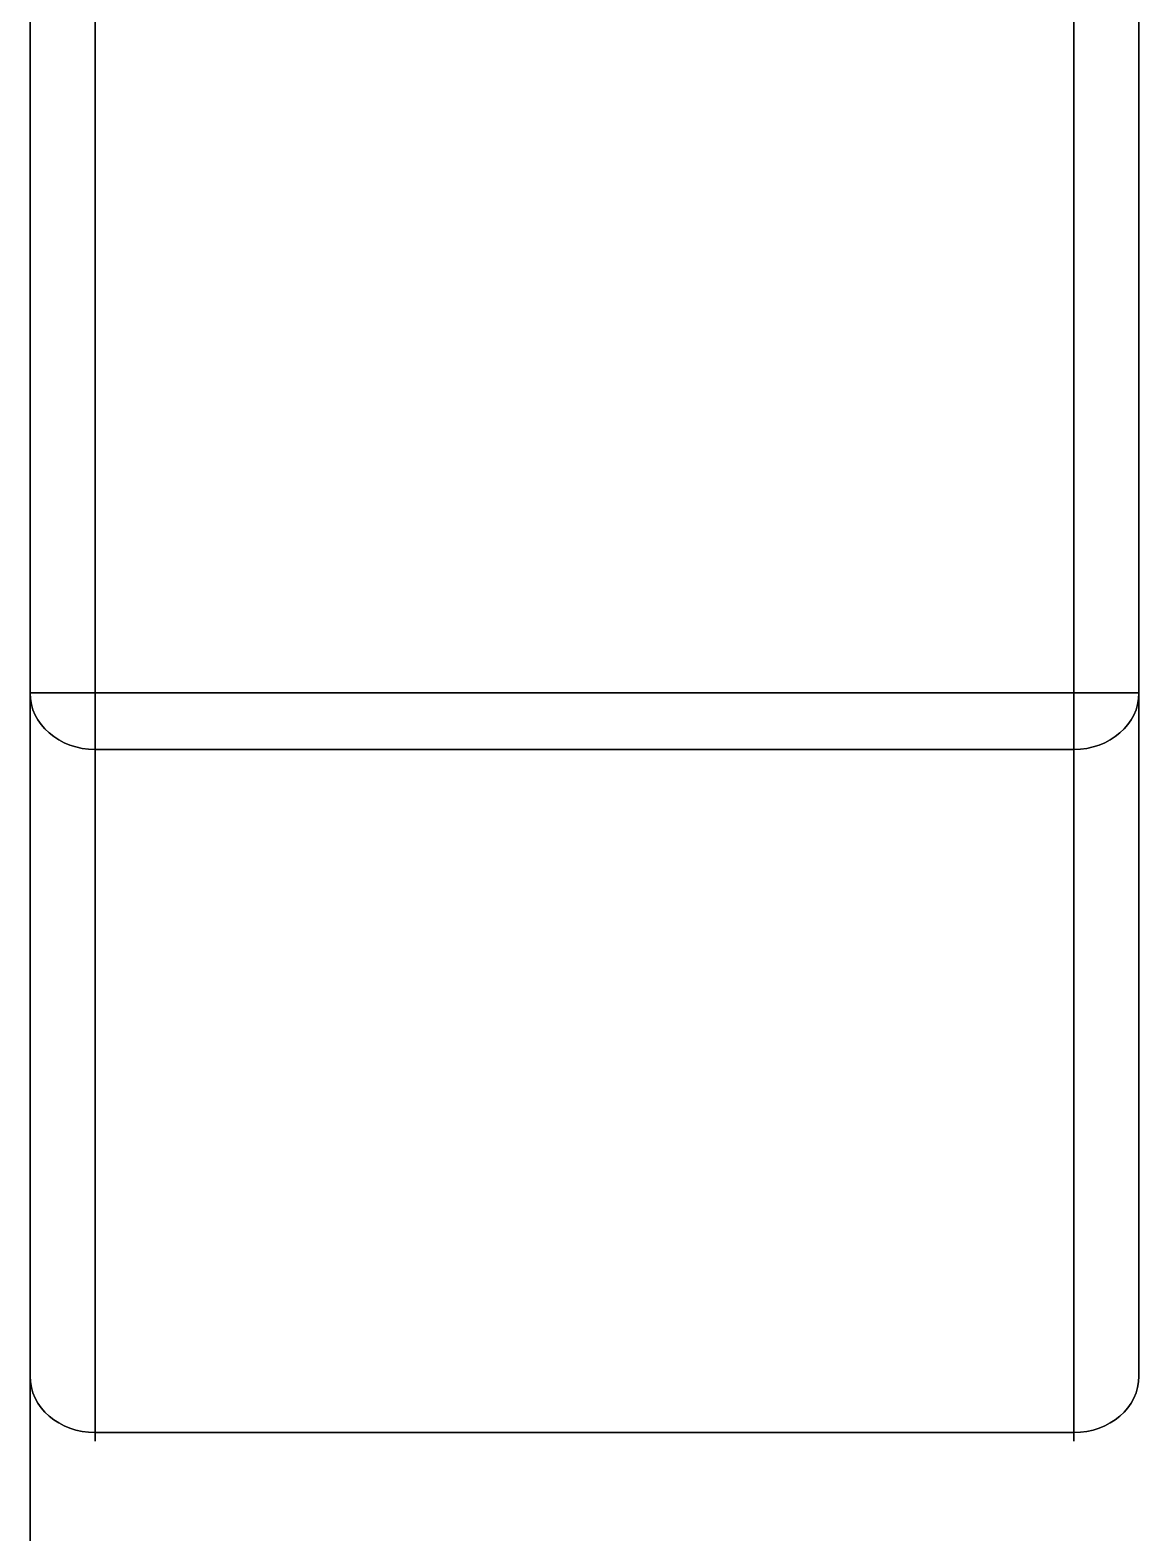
# Model space of a CAD drawing. Header units: millimetres. Extents: x -125 to 1811, y -680 to 320.
# Drawn here: x 137 to 147, y 36.26 to 49.82 of the extents above; entities that cross this region are included whole.
import ezdxf

# ---------------------------------------------------------------- set-up
doc = ezdxf.new("R2010")
doc.units = ezdxf.units.MM
doc.header["$MEASUREMENT"] = 0

msp = doc.modelspace()

# ---------------------------------------------------------------- linework, layer by layer
for p, q in [((137, 80, 665), (137, 12.45, 665)), ((137, 12.45, 665), (137, 80, 665)), ((137, 12.45, 425), (137, 79.9, 425)), ((137, 79.9, 425), (137, 12.45, 425)), ((137, 4.45, 316), (137, 70, 316)), ((137, 70, 300), (137, -70, 300)), ((137, 70, 684), (137, 4.45, 684)), ((137, -70, 700), (137, 70, 700)), ((137, 70, 300), (137, -70, 300)), ((137, -70, 700), (137, 70, 700)), ((137, 4.45, 316), (137, 70, 316)), ((137, 70, 684), (137, 4.45, 684)), ((137, 56.16, 515.67), (137, 43.84, 515.67)), ((137, 56.16, 475.67), (137, 43.84, 475.67)), ((137, 43.84, 454.33), (137, 56.16, 454.33)), ((137, 56.16, 555.67), (137, 43.84, 555.67)), ((137, 43.84, 574.33), (137, 56.16, 574.33)), ((137, 43.84, 614.33), (137, 56.16, 614.33)), ((137, 56.16, 635.67), (137, 43.84, 635.67)), ((137, 43.84, 614.33), (137, 56.16, 614.33)), ((137, 56.16, 635.67), (137, 43.84, 635.67)), ((137, 43.84, 494.33), (137, 56.16, 494.33)), ((137, 56.16, 515.67), (137, 43.84, 515.67)), ((137, 43.84, 454.33), (137, 56.16, 454.33)), ((137, 56.16, 475.67), (137, 43.84, 475.67)), ((137, 43.84, 534.33), (137, 56.16, 534.33)), ((137, 56.16, 555.67), (137, 43.84, 555.67)), ((137, 43.84, 574.33), (137, 56.16, 574.33)), ((137, 56.16, 595.67), (137, 43.84, 595.67)), ((137, 43.84, 534.33), (137, 56.16, 534.33)), ((137, 43.84, 494.33), (137, 56.16, 494.33)), ((137, 56.16, 595.67), (137, 43.84, 595.67)), ((137.588, 43.84, 533.742), (137.588, 56.16, 533.742)), ((137.588, 43.84, 516.258), (137.588, 56.16, 516.258)), ((137.588, 43.84, 476.258), (137.588, 56.16, 476.258)), ((137.588, 56.16, 453.742), (137.588, 43.84, 453.742)), ((137.588, 43.84, 493.742), (137.588, 56.16, 493.742)), ((137.588, 43.84, 556.258), (137.588, 56.16, 556.258)), ((137.588, 56.16, 573.742), (137.588, 43.84, 573.742)), ((137.588, 56.16, 613.742), (137.588, 43.84, 613.742)), ((137.588, 43.84, 636.258), (137.588, 56.16, 636.258)), ((137.588, 56.16, 476.258), (137.588, 43.84, 476.258)), ((137.588, 56.16, 516.258), (137.588, 43.84, 516.258)), ((137.588, 43.84, 453.742), (137.588, 56.16, 453.742)), ((137.588, 56.16, 596.258), (137.588, 43.84, 596.258)), ((137.588, 43.84, 613.742), (137.588, 56.16, 613.742)), ((137.588, 43.84, 573.742), (137.588, 56.16, 573.742)), ((137.588, 56.16, 636.258), (137.588, 43.84, 636.258)), ((137.588, 56.16, 556.258), (137.588, 43.84, 556.258)), ((137.588, 56.16, 533.742), (137.588, 43.84, 533.742)), ((137.588, 56.16, 493.742), (137.588, 43.84, 493.742)), ((137.588, 43.84, 596.258), (137.588, 56.16, 596.258)), ((146.412, 56.16, 533.742), (146.412, 43.84, 533.742)), ((146.412, 56.16, 493.742), (146.412, 43.84, 493.742)), ((146.412, 56.16, 476.258), (146.412, 43.84, 476.258)), ((146.412, 56.16, 556.258), (146.412, 43.84, 556.258)), ((146.412, 56.16, 636.258), (146.412, 43.84, 636.258)), ((146.412, 43.84, 453.742), (146.412, 56.16, 453.742)), ((146.412, 56.16, 516.258), (146.412, 43.84, 516.258)), ((146.412, 43.84, 573.742), (146.412, 56.16, 573.742)), ((146.412, 56.16, 596.258), (146.412, 43.84, 596.258)), ((146.412, 43.84, 493.742), (146.412, 56.16, 493.742)), ((146.412, 43.84, 533.742), (146.412, 56.16, 533.742)), ((146.412, 43.84, 613.742), (146.412, 56.16, 613.742)), ((146.412, 43.84, 476.258), (146.412, 56.16, 476.258)), ((146.412, 43.84, 516.258), (146.412, 56.16, 516.258)), ((146.412, 56.16, 453.742), (146.412, 43.84, 453.742)), ((146.412, 43.84, 596.258), (146.412, 56.16, 596.258)), ((146.412, 56.16, 613.742), (146.412, 43.84, 613.742)), ((146.412, 56.16, 573.742), (146.412, 43.84, 573.742)), ((146.412, 43.84, 636.258), (146.412, 56.16, 636.258)), ((146.412, 43.84, 556.258), (146.412, 56.16, 556.258)), ((147, 43.84, 475.67), (147, 56.16, 475.67)), ((147, 43.84, 555.67), (147, 56.16, 555.67)), ((147, 43.84, 635.67), (147, 56.16, 635.67)), ((147, 56.16, 454.33), (147, 43.84, 454.33)), ((147, 43.84, 515.67), (147, 56.16, 515.67)), ((147, 56.16, 574.33), (147, 43.84, 574.33)), ((147, 43.84, 595.67), (147, 56.16, 595.67)), ((147, 56.16, 494.33), (147, 43.84, 494.33)), ((147, 56.16, 534.33), (147, 43.84, 534.33)), ((147, 56.16, 614.33), (147, 43.84, 614.33)), ((147, 43.84, 454.33), (147, 56.16, 454.33)), ((147, 56.16, 475.67), (147, 43.84, 475.67)), ((147, 43.84, 574.33), (147, 56.16, 574.33)), ((147, 56.16, 595.67), (147, 43.84, 595.67)), ((147, 43.84, 534.33), (147, 56.16, 534.33)), ((147, 56.16, 555.67), (147, 43.84, 555.67)), ((147, 43.84, 494.33), (147, 56.16, 494.33)), ((147, 56.16, 515.67), (147, 43.84, 515.67)), ((147, 43.84, 614.33), (147, 56.16, 614.33)), ((147, 56.16, 635.67), (147, 43.84, 635.67)), ((137, 37.679, 465), (137, 43.84, 454.33)), ((137, 37.679, 505), (137, 43.84, 494.33)), ((137, 43.84, 475.67), (137, 37.679, 465)), ((137, 37.679, 585), (137, 43.84, 574.33)), ((137, 43.84, 595.67), (137, 37.679, 585)), ((137, 37.679, 625), (137, 43.84, 614.33)), ((137, 43.84, 635.67), (137, 37.679, 625)), ((137, 37.679, 625), (137, 43.84, 614.33)), ((137, 43.84, 635.67), (137, 37.679, 625)), ((137, 37.679, 505), (137, 43.84, 494.33)), ((137, 43.84, 515.67), (137, 37.679, 505)), ((137, 37.679, 465), (137, 43.84, 454.33)), ((137, 43.84, 475.67), (137, 37.679, 465)), ((137, 37.679, 545), (137, 43.84, 534.33)), ((137, 43.84, 555.67), (137, 37.679, 545)), ((137, 37.679, 585), (137, 43.84, 574.33)), ((137, 43.84, 595.67), (137, 37.679, 585)), ((137, 37.679, 545), (137, 43.84, 534.33)), ((137, 43.84, 515.67), (137, 37.679, 505)), ((137, 43.84, 555.67), (137, 37.679, 545)), ((146.412, 43.84, 533.742), (137.588, 43.84, 533.742)), ((146.412, 43.84, 493.742), (137.588, 43.84, 493.742)), ((146.412, 43.84, 516.258), (137.588, 43.84, 516.258)), ((137.588, 43.84, 493.742), (146.412, 43.84, 493.742)), ((146.412, 43.84, 636.258), (137.588, 43.84, 636.258)), ((137.588, 43.84, 476.258), (146.412, 43.84, 476.258)), ((137.588, 43.84, 516.258), (146.412, 43.84, 516.258)), ((146.412, 43.84, 453.742), (137.588, 43.84, 453.742)), ((146.412, 43.84, 596.258), (137.588, 43.84, 596.258)), ((137.588, 43.84, 613.742), (146.412, 43.84, 613.742)), ((137.588, 43.84, 596.258), (146.412, 43.84, 596.258)), ((146.412, 43.84, 613.742), (137.588, 43.84, 613.742)), ((146.412, 43.84, 573.742), (137.588, 43.84, 573.742)), ((137.588, 43.84, 636.258), (146.412, 43.84, 636.258)), ((137.588, 43.84, 556.258), (146.412, 43.84, 556.258)), ((137.588, 43.84, 533.742), (146.412, 43.84, 533.742)), ((137.588, 43.84, 573.742), (146.412, 43.84, 573.742)), ((146.412, 43.84, 476.258), (137.588, 43.84, 476.258)), ((137.588, 43.84, 453.742), (146.412, 43.84, 453.742)), ((146.412, 43.84, 556.258), (137.588, 43.84, 556.258)), ((147, 43.84, 454.33), (147, 37.679, 465)), ((147, 43.84, 614.33), (147, 37.679, 625)), ((147, 37.679, 545), (147, 43.84, 555.67)), ((147, 43.84, 494.33), (147, 37.679, 505)), ((147, 43.84, 574.33), (147, 37.679, 585)), ((147, 37.679, 585), (147, 43.84, 595.67)), ((147, 37.679, 505), (147, 43.84, 515.67)), ((147, 43.84, 534.33), (147, 37.679, 545)), ((147, 37.679, 465), (147, 43.84, 475.67)), ((147, 37.679, 465), (147, 43.84, 454.33)), ((147, 43.84, 475.67), (147, 37.679, 465)), ((147, 37.679, 585), (147, 43.84, 574.33)), ((147, 43.84, 595.67), (147, 37.679, 585)), ((147, 37.679, 625), (147, 43.84, 635.67)), ((147, 37.679, 545), (147, 43.84, 534.33)), ((147, 43.84, 555.67), (147, 37.679, 545)), ((147, 37.679, 505), (147, 43.84, 494.33)), ((147, 43.84, 515.67), (147, 37.679, 505)), ((147, 37.679, 625), (147, 43.84, 614.33)), ((147, 43.84, 635.67), (147, 37.679, 625)), ((137.588, 43.33, 534.036), (146.412, 43.33, 534.036)), ((137.588, 37.17, 544.706), (137.588, 43.33, 534.036)), ((137.588, 43.33, 454.036), (137.588, 37.17, 464.706)), ((137.588, 43.33, 515.964), (137.588, 37.17, 505.294)), ((146.412, 43.33, 515.964), (137.588, 43.33, 515.964)), ((137.588, 43.33, 475.964), (137.588, 37.17, 465.294)), ((146.412, 43.33, 475.964), (137.588, 43.33, 475.964)), ((137.588, 43.33, 494.036), (137.588, 37.17, 504.706)), ((137.588, 37.17, 465.294), (137.588, 43.33, 475.964)), ((137.588, 43.33, 515.964), (146.412, 43.33, 515.964)), ((146.412, 43.33, 494.036), (137.588, 43.33, 494.036)), ((137.588, 43.33, 595.964), (137.588, 37.17, 585.294)), ((146.412, 43.33, 595.964), (137.588, 43.33, 595.964)), ((137.588, 43.33, 574.036), (137.588, 37.17, 584.706)), ((137.588, 37.17, 585.294), (137.588, 43.33, 595.964)), ((137.588, 43.33, 614.036), (137.588, 37.17, 624.706)), ((137.588, 37.17, 625.294), (137.588, 43.33, 635.964)), ((137.588, 43.33, 635.964), (146.412, 43.33, 635.964)), ((137.588, 43.33, 494.036), (146.412, 43.33, 494.036)), ((137.588, 37.17, 504.706), (137.588, 43.33, 494.036)), ((137.588, 43.33, 454.036), (146.412, 43.33, 454.036)), ((137.588, 37.17, 464.706), (137.588, 43.33, 454.036)), ((137.588, 43.33, 614.036), (146.412, 43.33, 614.036)), ((137.588, 37.17, 624.706), (137.588, 43.33, 614.036)), ((137.588, 43.33, 635.964), (137.588, 37.17, 625.294)), ((146.412, 43.33, 635.964), (137.588, 43.33, 635.964)), ((137.588, 43.33, 595.964), (146.412, 43.33, 595.964)), ((146.412, 43.33, 614.036), (137.588, 43.33, 614.036)), ((137.588, 43.33, 555.964), (137.588, 37.17, 545.294)), ((146.412, 43.33, 555.964), (137.588, 43.33, 555.964)), ((137.588, 43.33, 574.036), (146.412, 43.33, 574.036)), ((137.588, 37.17, 584.706), (137.588, 43.33, 574.036)), ((146.412, 43.33, 534.036), (137.588, 43.33, 534.036)), ((137.588, 43.33, 534.036), (137.588, 37.17, 544.706)), ((137.588, 37.17, 505.294), (137.588, 43.33, 515.964)), ((137.588, 37.17, 545.294), (137.588, 43.33, 555.964)), ((146.412, 43.33, 574.036), (137.588, 43.33, 574.036)), ((137.588, 43.33, 475.964), (146.412, 43.33, 475.964)), ((146.412, 43.33, 454.036), (137.588, 43.33, 454.036)), ((137.588, 43.33, 555.964), (146.412, 43.33, 555.964)), ((146.412, 43.33, 534.036), (146.412, 37.17, 544.706)), ((146.412, 37.17, 505.294), (146.412, 43.33, 515.964)), ((146.412, 37.17, 465.294), (146.412, 43.33, 475.964)), ((146.412, 37.17, 585.294), (146.412, 43.33, 595.964)), ((146.412, 37.17, 464.706), (146.412, 43.33, 454.036)), ((146.412, 37.17, 624.706), (146.412, 43.33, 614.036)), ((146.412, 43.33, 555.964), (146.412, 37.17, 545.294)), ((146.412, 37.17, 504.706), (146.412, 43.33, 494.036)), ((146.412, 37.17, 584.706), (146.412, 43.33, 574.036)), ((146.412, 43.33, 595.964), (146.412, 37.17, 585.294)), ((146.412, 43.33, 515.964), (146.412, 37.17, 505.294)), ((146.412, 37.17, 544.706), (146.412, 43.33, 534.036)), ((146.412, 43.33, 475.964), (146.412, 37.17, 465.294)), ((146.412, 43.33, 635.964), (146.412, 37.17, 625.294)), ((146.412, 43.33, 494.036), (146.412, 37.17, 504.706)), ((146.412, 43.33, 454.036), (146.412, 37.17, 464.706)), ((146.412, 43.33, 614.036), (146.412, 37.17, 624.706)), ((146.412, 37.17, 625.294), (146.412, 43.33, 635.964)), ((146.412, 37.17, 545.294), (146.412, 43.33, 555.964)), ((146.412, 43.33, 574.036), (146.412, 37.17, 584.706)), ((146.412, 37.17, 544.706), (137.588, 37.17, 544.706)), ((137.588, 37.17, 505.294), (146.412, 37.17, 505.294)), ((137.588, 37.17, 465.294), (146.412, 37.17, 465.294)), ((146.412, 37.17, 465.294), (137.588, 37.17, 465.294)), ((137.588, 37.17, 464.706), (146.412, 37.17, 464.706)), ((137.588, 37.17, 585.294), (146.412, 37.17, 585.294)), ((146.412, 37.17, 504.706), (137.588, 37.17, 504.706)), ((146.412, 37.17, 464.706), (137.588, 37.17, 464.706)), ((146.412, 37.17, 624.706), (137.588, 37.17, 624.706)), ((137.588, 37.17, 625.294), (146.412, 37.17, 625.294)), ((137.588, 37.17, 545.294), (146.412, 37.17, 545.294)), ((146.412, 37.17, 584.706), (137.588, 37.17, 584.706)), ((146.412, 37.17, 545.294), (137.588, 37.17, 545.294)), ((137.588, 37.17, 544.706), (146.412, 37.17, 544.706)), ((146.412, 37.17, 505.294), (137.588, 37.17, 505.294)), ((137.588, 37.17, 504.706), (146.412, 37.17, 504.706)), ((146.412, 37.17, 585.294), (137.588, 37.17, 585.294)), ((137.588, 37.17, 584.706), (146.412, 37.17, 584.706)), ((146.412, 37.17, 625.294), (137.588, 37.17, 625.294)), ((137.588, 37.17, 624.706), (146.412, 37.17, 624.706))]:
    msp.add_line(p, q)
at = {"extrusion": (-5.7017e-11, 0.5, -0.866025)}
for centre in [(-137.588, 305.131, -440.823), (-137.588, 345.131, -510.105), (-137.588, 325.131, -475.464)]:
    msp.add_arc(centre, 0.588, 270, 0, dxfattribs=at)
at = {"extrusion": (2.06205e-14, -1, 8.5413e-15)}
for centre in [(137.588, 534.33, -43.84), (137.588, 614.33, -43.84), (137.588, 574.33, -43.84), (137.588, 454.33, -43.84), (137.588, 494.33, -43.84)]:
    msp.add_arc(centre, 0.588, 180, 270, dxfattribs=at)
at = {"extrusion": (5.68567e-11, -0.5, 0.866025)}
for centre in [(137.588, 265.131, 371.541), (137.588, 285.131, 406.182)]:
    msp.add_arc(centre, 0.588, 180, 270, dxfattribs=at)
at = {"extrusion": (1.20792e-14, 1, 1.20792e-14)}
msp.add_arc((-137.588, 515.67, 43.84), 0.588, 360, 90, dxfattribs=at)
at = {"extrusion": (0, 1, 0)}
for centre, start, end in [((-137.588, 475.67, 43.84), 0, 90), ((-137.588, 454.33, 43.84), 270, 0), ((-137.588, 574.33, 43.84), 270, 0), ((-137.588, 614.33, 43.84), 270, 0), ((-137.588, 534.33, 43.84), 270, 0), ((-137.588, 494.33, 43.84), 270, 0), ((-146.412, 454.33, 43.84), 180, 270), ((-146.412, 574.33, 43.84), 180, 270), ((-146.412, 494.33, 43.84), 180, 270), ((-146.412, 534.33, 43.84), 180, 270), ((-146.412, 614.33, 43.84), 180, 270)]:
    msp.add_arc(centre, 0.588, start, end, dxfattribs=at)
at = {"extrusion": (5.66547e-11, -0.5, -0.866025)}
msp.add_arc((137.588, 199.869, -433.862), 0.588, 90, 180, dxfattribs=at)
at = {"extrusion": (-5.67073e-11, -1, -1.67227e-14)}
msp.add_arc((137.588, 555.67, -43.84), 0.588, 90, 180, dxfattribs=at)
at = {"extrusion": (-8.52072e-15, 0.5, 0.866025)}
for centre in [(-137.588, 239.869, 503.144), (-137.588, 219.869, 468.503)]:
    msp.add_arc(centre, 0.588, 0, 90, dxfattribs=at)
at = {"extrusion": (-8.5413e-15, 1, 2.06205e-14)}
msp.add_arc((-137.588, 555.67, 43.84), 0.588, 360, 90, dxfattribs=at)
at = {"extrusion": (5.65118e-11, -0.5, 0.866025)}
for centre in [(137.588, 325.131, 475.464), (137.588, 345.131, 510.105), (137.588, 305.131, 440.823)]:
    msp.add_arc(centre, 0.588, 180, 270, dxfattribs=at)
at = {"extrusion": (5.65118e-11, -0.5, -0.866025)}
for centre in [(137.588, 259.869, -537.785), (137.588, 219.869, -468.503), (137.588, 239.869, -503.144)]:
    msp.add_arc(centre, 0.588, 90, 180, dxfattribs=at)
at = {"extrusion": (-5.66455e-11, -1, -4.23466e-14)}
msp.add_arc((137.588, 595.67, -43.84), 0.588, 90, 180, dxfattribs=at)
at = {"extrusion": (-1.81065e-14, 0.5, 0.866025)}
for centre in [(-137.588, 259.869, 537.785), (-137.588, 279.869, 572.426)]:
    msp.add_arc(centre, 0.588, 0, 90, dxfattribs=at)
at = {"extrusion": (5.61077e-11, -0.5, -0.866025)}
msp.add_arc((137.588, 279.869, -572.426), 0.588, 90, 180, dxfattribs=at)
at = {"extrusion": (5.47857e-14, 1, -9.10234e-14)}
msp.add_arc((-137.588, 635.67, 43.84), 0.588, 360, 90, dxfattribs=at)
at = {"extrusion": (-5.67515e-11, -1, 1.724e-13)}
msp.add_arc((137.588, 635.67, -43.84), 0.588, 90, 180, dxfattribs=at)
at = {"extrusion": (-5.67159e-11, -1, 3.89785e-15)}
msp.add_arc((137.588, 475.67, -43.84), 0.588, 90, 180, dxfattribs=at)
at = {"extrusion": (-4.70576e-14, 0.5, 0.866025)}
msp.add_arc((-137.588, 199.869, 433.862), 0.588, 0, 90, dxfattribs=at)
at = {"extrusion": (-5.66988e-11, -1, -3.73432e-14)}
msp.add_arc((137.588, 515.67, -43.84), 0.588, 90, 180, dxfattribs=at)
at = {"extrusion": (-5.68987e-11, 0.5, -0.866025)}
msp.add_arc((-137.588, 265.131, -371.541), 0.588, 270, 360, dxfattribs=at)
at = {"extrusion": (-5.6815e-11, 0.5, -0.866025)}
msp.add_arc((-137.588, 285.131, -406.182), 0.588, 270, 360, dxfattribs=at)
at = {"extrusion": (-5.12478e-14, 1, 1.23723e-13)}
msp.add_arc((-137.588, 595.67, 43.84), 0.588, 360, 90, dxfattribs=at)
at = {"extrusion": (-1, 1.80321e-13, 3.12325e-13)}
for centre in [(-43.84, 534.33, -137.588), (-43.84, 614.33, -137.588), (-43.84, 574.33, -137.588), (-43.84, 454.33, -137.588), (-43.84, 494.33, -137.588), (-43.84, 494.33, -146.412), (-43.84, 614.33, -146.412), (-43.84, 534.33, -146.412), (-43.84, 574.33, -146.412), (-43.84, 454.33, -146.412)]:
    msp.add_arc(centre, 0.588, 270, 330, dxfattribs=at)
at = {"extrusion": (1, 1.80321e-13, -3.12325e-13)}
for centre in [(43.84, 515.67, 137.588), (43.84, 635.67, 137.588), (43.84, 595.67, 137.588), (43.84, 475.67, 137.588), (43.84, 555.67, 137.588)]:
    msp.add_arc(centre, 0.588, 90, 150, dxfattribs=at)
at = {"extrusion": (1, 1.80321e-13, 3.12325e-13)}
for centre in [(43.84, 494.33, 137.588), (43.84, 614.33, 137.588), (43.84, 534.33, 137.588), (43.84, 574.33, 137.588), (43.84, 454.33, 137.588)]:
    msp.add_arc(centre, 0.588, 210, 270, dxfattribs=at)
at = {"extrusion": (-1, 1.80321e-13, -3.12325e-13)}
for centre in [(-43.84, 555.67, -137.588), (-43.84, 595.67, -137.588), (-43.84, 635.67, -137.588), (-43.84, 515.67, -137.588), (-43.84, 515.67, -146.412), (-43.84, 635.67, -146.412), (-43.84, 595.67, -146.412), (-43.84, 555.67, -146.412)]:
    msp.add_arc(centre, 0.588, 30, 90, dxfattribs=at)
at = {"extrusion": (-1, 0, 0)}
for centre, start, end in [((-43.84, 475.67, -137.588), 30, 90), ((-43.84, 475.67, -146.412), 30, 90), ((-37.679, 505, -137.588), 330, 30), ((-37.679, 505, -146.412), 330, 30)]:
    msp.add_arc(centre, 0.588, start, end, dxfattribs=at)
at = {"extrusion": (-5.68567e-11, -0.5, 0.866025)}
for centre in [(146.412, 265.131, 371.541), (146.412, 285.131, 406.182)]:
    msp.add_arc(centre, 0.588, 270, 0, dxfattribs=at)
at = {"extrusion": (-2.91618e-14, 1, -2.91618e-14)}
msp.add_arc((-146.412, 475.67, 43.84), 0.588, 90, 180, dxfattribs=at)
at = {"extrusion": (-5.65118e-11, -0.5, 0.866025)}
msp.add_arc((146.412, 345.131, 510.105), 0.588, 270, 0, dxfattribs=at)
at = {"extrusion": (-5.69159e-11, -0.5, -0.866025)}
for centre in [(146.412, 239.869, -503.144), (146.412, 259.869, -537.785), (146.412, 219.869, -468.503), (146.412, 279.869, -572.426)]:
    msp.add_arc(centre, 0.588, 360, 90, dxfattribs=at)
at = {"extrusion": (8.5413e-15, 1, 2.06205e-14)}
msp.add_arc((-146.412, 555.67, 43.84), 0.588, 90, 180, dxfattribs=at)
at = {"extrusion": (-5.47857e-14, 1, -9.10234e-14)}
msp.add_arc((-146.412, 635.67, 43.84), 0.588, 90, 180, dxfattribs=at)
at = {"extrusion": (-5.69159e-11, -0.5, 0.866025)}
for centre in [(146.412, 325.131, 475.464), (146.412, 305.131, 440.823)]:
    msp.add_arc(centre, 0.588, 270, 360, dxfattribs=at)
at = {"extrusion": (-1.20792e-14, 1, 1.20792e-14)}
msp.add_arc((-146.412, 515.67, 43.84), 0.588, 90, 180, dxfattribs=at)
at = {"extrusion": (5.12478e-14, 1, 1.23723e-13)}
msp.add_arc((-146.412, 595.67, 43.84), 0.588, 90, 180, dxfattribs=at)
at = {"extrusion": (5.66782e-11, -1, -4.58845e-14)}
msp.add_arc((146.412, 555.67, -43.84), 0.588, 0, 90, dxfattribs=at)
at = {"extrusion": (1, -1.27016e-13, 6.71935e-13)}
msp.add_arc((43.84, 555.67, 146.412), 0.588, 90, 133.4281, dxfattribs=at)
at = {"extrusion": (-1.11496e-13, 0.5, 0.866025)}
for centre in [(-146.412, 239.869, 503.144), (-146.412, 219.869, 468.503)]:
    msp.add_arc(centre, 0.588, 90, 180, dxfattribs=at)
at = {"extrusion": (-5.66546e-11, -0.5, -0.866025)}
msp.add_arc((146.412, 199.869, -433.862), 0.588, 360, 90, dxfattribs=at)
at = {"extrusion": (5.67159e-11, -1, 3.89785e-15)}
msp.add_arc((146.412, 475.67, -43.84), 0.588, 0, 90, dxfattribs=at)
at = {"extrusion": (1, 1.27016e-13, -6.71935e-13)}
msp.add_arc((43.84, 475.67, 146.412), 0.588, 90, 133.4281, dxfattribs=at)
at = {"extrusion": (-2.60415e-13, 0.5, 0.866025)}
msp.add_arc((-146.412, 199.869, 433.862), 0.588, 90, 180, dxfattribs=at)
at = {"extrusion": (5.66404e-11, 0.5, -0.866025)}
for centre in [(-146.412, 305.131, -440.823), (-146.412, 325.131, -475.464), (-146.412, 345.131, -510.105)]:
    msp.add_arc(centre, 0.588, 180, 270, dxfattribs=at)
at = {"extrusion": (-2.06205e-14, -1, 8.5413e-15)}
for centre in [(146.412, 534.33, -43.84), (146.412, 574.33, -43.84), (146.412, 454.33, -43.84), (146.412, 494.33, -43.84), (146.412, 614.33, -43.84)]:
    msp.add_arc(centre, 0.588, 270, 0, dxfattribs=at)
at = {"extrusion": (1, 0, 0)}
for centre, start, end in [((43.84, 534.33, 146.412), 253.4281, 270), ((43.84, 574.33, 146.412), 253.4281, 270), ((43.84, 515.67, 146.412), 90, 133.4281), ((43.84, 574.33, 146.412), 210, 253.4281), ((43.84, 494.33, 146.412), 210, 253.4281), ((43.84, 595.67, 146.412), 133.4281, 150), ((37.679, 465, 146.412), 150, 195.7049), ((37.679, 505, 146.412), 195.7049, 210)]:
    msp.add_arc(centre, 0.588, start, end, dxfattribs=at)
at = {"extrusion": (5.6867e-11, 0.5, -0.866025)}
msp.add_arc((-146.412, 265.131, -371.541), 0.588, 180, 270, dxfattribs=at)
at = {"extrusion": (1, -1.63041e-13, -2.28274e-12)}
msp.add_arc((43.84, 454.33, 146.412), 0.588, 253.4281, 270, dxfattribs=at)
at = {"extrusion": (5.66988e-11, -1, -3.73432e-14)}
msp.add_arc((146.412, 515.67, -43.84), 0.588, 0, 90, dxfattribs=at)
at = {"extrusion": (5.65814e-11, 0.5, -0.866025)}
msp.add_arc((-146.412, 285.131, -406.182), 0.588, 180, 270, dxfattribs=at)
at = {"extrusion": (1, -6.67169e-13, -4.58113e-12)}
msp.add_arc((43.84, 494.33, 146.412), 0.588, 253.4281, 270, dxfattribs=at)
at = {"extrusion": (5.66455e-11, -1, -4.23466e-14)}
msp.add_arc((146.412, 595.67, -43.84), 0.588, 0, 90, dxfattribs=at)
at = {"extrusion": (1, 2.51974e-13, -6.32731e-13)}
msp.add_arc((43.84, 595.67, 146.412), 0.588, 90, 133.4281, dxfattribs=at)
at = {"extrusion": (-1.16531e-13, 0.5, 0.866025)}
msp.add_arc((-146.412, 259.869, 537.785), 0.588, 90, 180, dxfattribs=at)
at = {"extrusion": (1, 1.63041e-13, 2.28274e-12)}
msp.add_arc((43.84, 614.33, 146.412), 0.588, 253.4281, 270, dxfattribs=at)
at = {"extrusion": (5.67223e-11, -1, 1.43238e-13)}
msp.add_arc((146.412, 635.67, -43.84), 0.588, 0, 90, dxfattribs=at)
at = {"extrusion": (1, -2.51974e-13, 6.32731e-13)}
msp.add_arc((43.84, 635.67, 146.412), 0.588, 90, 133.4281, dxfattribs=at)
at = {"extrusion": (-5.20587e-13, 0.5, 0.866025)}
msp.add_arc((-146.412, 279.869, 572.426), 0.588, 90, 180, dxfattribs=at)
at = {"extrusion": (1, 4.21974e-13, 5.34582e-13)}
msp.add_arc((43.84, 534.33, 146.412), 0.588, 210, 253.4281, dxfattribs=at)
at = {"extrusion": (1, 1.62772e-13, 3.11598e-13)}
msp.add_arc((43.84, 454.33, 146.412), 0.588, 210, 253.4281, dxfattribs=at)
at = {"extrusion": (1, 2.59202e-13, 2.22983e-13)}
msp.add_arc((43.84, 614.33, 146.412), 0.588, 210, 253.4281, dxfattribs=at)
at = {"extrusion": (1, -3.79078e-12, 2.56513e-12)}
msp.add_arc((43.84, 555.67, 146.412), 0.588, 133.4281, 150, dxfattribs=at)
at = {"extrusion": (1, 1.10584e-11, -8.30184e-12)}
msp.add_arc((43.84, 475.67, 146.412), 0.588, 133.4281, 150, dxfattribs=at)
at = {"extrusion": (1, 7.26759e-12, -5.7367e-12)}
msp.add_arc((43.84, 515.67, 146.412), 0.588, 133.4281, 150, dxfattribs=at)
at = {"extrusion": (1, -3.63379e-12, 2.86835e-12)}
msp.add_arc((43.84, 635.67, 146.412), 0.588, 133.4281, 150, dxfattribs=at)
at = {"extrusion": (-5.66547e-11, 0.5, -0.866025)}
for centre in [(-137.588, 265.131, -383.862), (-137.588, 285.131, -418.503)]:
    msp.add_arc(centre, 0.588, 270, 360, dxfattribs=at)
at = {"extrusion": (1.04956e-10, -0.5, -0.866025)}
msp.add_arc((137.588, 219.869, -456.182), 0.588, 90, 180, dxfattribs=at)
at = {"extrusion": (-1.09511e-13, -0.5, 0.866025)}
msp.add_arc((137.588, 285.131, 418.503), 0.588, 180, 270, dxfattribs=at)
at = {"extrusion": (-5.68567e-11, 0.5, 0.866025)}
for centre in [(-137.588, 199.869, 421.541), (-137.588, 219.869, 456.182)]:
    msp.add_arc(centre, 0.588, 360, 90, dxfattribs=at)
at = {"extrusion": (1.04771e-10, -0.5, -0.866025)}
msp.add_arc((137.588, 259.869, -525.464), 0.588, 90, 180, dxfattribs=at)
at = {"extrusion": (2.41969e-13, -0.5, 0.866025)}
msp.add_arc((137.588, 325.131, 487.785), 0.588, 180, 270, dxfattribs=at)
at = {"extrusion": (1.04776e-10, -0.5, -0.866025)}
for centre in [(137.588, 239.869, -490.823), (137.588, 199.869, -421.541)]:
    msp.add_arc(centre, 0.588, 90, 180, dxfattribs=at)
at = {"extrusion": (2.47004e-13, -0.5, 0.866025)}
msp.add_arc((137.588, 305.131, 453.144), 0.588, 180, 270, dxfattribs=at)
at = {"extrusion": (-5.65118e-11, 0.5, -0.866025)}
for centre in [(-137.588, 325.131, -487.785), (-137.588, 345.131, -522.426), (-137.588, 305.131, -453.144)]:
    msp.add_arc(centre, 0.588, 270, 0, dxfattribs=at)
at = {"extrusion": (-5.69159e-11, 0.5, 0.866025)}
for centre in [(-137.588, 259.869, 525.464), (-137.588, 279.869, 560.105), (-137.588, 239.869, 490.823)]:
    msp.add_arc(centre, 0.588, 360, 90, dxfattribs=at)
at = {"extrusion": (4.49274e-14, -0.5, 0.866025)}
msp.add_arc((137.588, 265.131, 383.862), 0.588, 180, 270, dxfattribs=at)
at = {"extrusion": (1.04778e-10, -0.5, -0.866025)}
msp.add_arc((137.588, 279.869, -560.105), 0.588, 90, 180, dxfattribs=at)
at = {"extrusion": (2.49522e-13, -0.5, 0.866025)}
msp.add_arc((137.588, 345.131, 522.426), 0.588, 180, 270, dxfattribs=at)
at = {"extrusion": (5.66546e-11, 0.5, -0.866025)}
for centre in [(-146.412, 265.131, -383.862), (-146.412, 285.131, -418.503)]:
    msp.add_arc(centre, 0.588, 180, 270, dxfattribs=at)
at = {"extrusion": (5.65118e-11, 0.5, -0.866025)}
for centre in [(-146.412, 345.131, -522.426), (-146.412, 325.131, -487.785), (-146.412, 305.131, -453.144)]:
    msp.add_arc(centre, 0.588, 180, 270, dxfattribs=at)
at = {"extrusion": (5.65118e-11, 0.5, 0.866025)}
for centre in [(-146.412, 239.869, 490.823), (-146.412, 259.869, 525.464)]:
    msp.add_arc(centre, 0.588, 90, 180, dxfattribs=at)
at = {"extrusion": (5.64526e-11, 0.5, 0.866025)}
for centre in [(-146.412, 219.869, 456.182), (-146.412, 199.869, 421.541)]:
    msp.add_arc(centre, 0.588, 90, 180, dxfattribs=at)
at = {"extrusion": (-4.67032e-12, -0.5, -0.866025)}
msp.add_arc((146.412, 199.869, -421.541), 0.588, 360, 90, dxfattribs=at)
at = {"extrusion": (1.16676e-14, -0.5, 0.866025)}
msp.add_arc((146.412, 265.131, 383.862), 0.588, 270, 360, dxfattribs=at)
at = {"extrusion": (5.61077e-11, 0.5, 0.866025)}
msp.add_arc((-146.412, 279.869, 560.105), 0.588, 90, 180, dxfattribs=at)
at = {"extrusion": (-4.66529e-12, -0.5, -0.866025)}
msp.add_arc((146.412, 259.869, -525.464), 0.588, 360, 90, dxfattribs=at)
at = {"extrusion": (-1.26262e-13, -0.5, 0.866025)}
msp.add_arc((146.412, 325.131, 487.785), 0.588, 270, 0, dxfattribs=at)
at = {"extrusion": (-4.63372e-12, -0.5, -0.866025)}
msp.add_arc((146.412, 219.869, -456.182), 0.588, 360, 90, dxfattribs=at)
at = {"extrusion": (-2.1447e-14, -0.5, 0.866025)}
msp.add_arc((146.412, 285.131, 418.503), 0.588, 270, 0, dxfattribs=at)
at = {"extrusion": (-4.68068e-12, -0.5, -0.866025)}
msp.add_arc((146.412, 239.869, -490.823), 0.588, 360, 90, dxfattribs=at)
at = {"extrusion": (-1.312e-13, -0.5, 0.866025)}
msp.add_arc((146.412, 305.131, 453.144), 0.588, 270, 360, dxfattribs=at)
at = {"extrusion": (-5.06228e-12, -0.5, -0.866025)}
msp.add_arc((146.412, 279.869, -560.105), 0.588, 360, 90, dxfattribs=at)
at = {"extrusion": (-1.33717e-13, -0.5, 0.866025)}
msp.add_arc((146.412, 345.131, 522.426), 0.588, 270, 360, dxfattribs=at)
at = {"extrusion": (1, 3.60642e-13, -1.8928e-23)}
for centre in [(37.679, 465, 137.588), (37.679, 545, 137.588), (37.679, 585, 137.588), (37.679, 625, 137.588)]:
    msp.add_arc(centre, 0.588, 150, 210, dxfattribs=at)
at = {"extrusion": (-1, 3.60642e-13, -1.8928e-23)}
for centre in [(-37.679, 585, -137.588), (-37.679, 545, -137.588), (-37.679, 465, -137.588), (-37.679, 625, -137.588), (-37.679, 465, -146.412), (-37.679, 545, -146.412), (-37.679, 585, -146.412), (-37.679, 625, -146.412)]:
    msp.add_arc(centre, 0.588, 330, 30, dxfattribs=at)
at = {"extrusion": (1, 3.60642e-13, -1.89193e-23)}
msp.add_arc((37.679, 505, 137.588), 0.588, 150, 210, dxfattribs=at)
at = {"extrusion": (1, 2.97696e-12, 1.04391e-12)}
msp.add_arc((37.679, 465, 146.412), 0.588, 195.7049, 210, dxfattribs=at)
at = {"extrusion": (1, 3.17194e-13, 2.29176e-14)}
msp.add_arc((37.679, 585, 146.412), 0.588, 150, 195.7049, dxfattribs=at)
at = {"extrusion": (1, -8.48402e-12, -3.78619e-12)}
msp.add_arc((37.679, 585, 146.412), 0.588, 195.7049, 210, dxfattribs=at)
at = {"extrusion": (1, -3.17194e-13, -2.29176e-14)}
msp.add_arc((37.679, 505, 146.412), 0.588, 150, 195.7049, dxfattribs=at)
at = {"extrusion": (1, 2.35061e-14, 1.2244e-13)}
msp.add_arc((37.679, 545, 146.412), 0.588, 150, 195.7049, dxfattribs=at)
at = {"extrusion": (1, 5.95392e-12, 2.08781e-12)}
msp.add_arc((37.679, 545, 146.412), 0.588, 195.7049, 210, dxfattribs=at)
at = {"extrusion": (1, 1.19826e-12, -2.75648e-13)}
msp.add_arc((37.679, 625, 146.412), 0.588, 150, 195.7049, dxfattribs=at)
at = {"extrusion": (1, 5.50706e-12, 2.74229e-12)}
msp.add_arc((37.679, 625, 146.412), 0.588, 195.7049, 210, dxfattribs=at)

doc.saveas('drawing.dxf')
